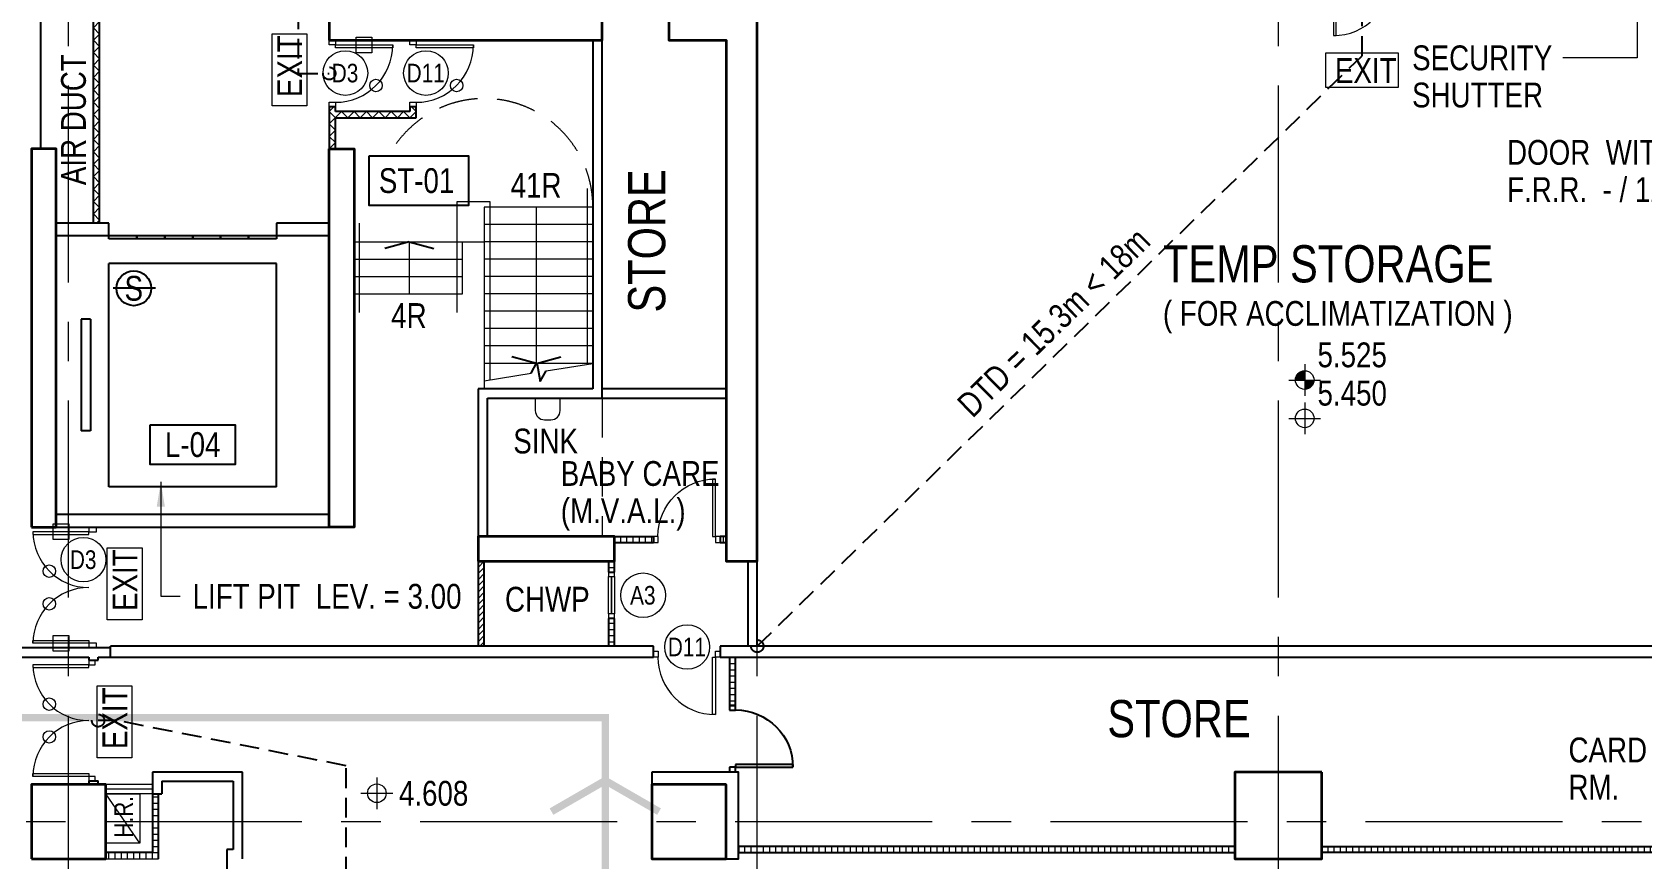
# Model space of a CAD drawing. Header units: millimetres. Extents: x 833576263 to 1668046980, y 817519639 to 1636103653.
# Drawn here: x 834024303 to 834050248, y 818079327 to 818092657 of the extents above; entities that cross this region are included whole.
import ezdxf
from ezdxf.enums import TextEntityAlignment as Align

# ---------------------------------------------------------------- set-up
doc = ezdxf.new("R2010")
doc.units = ezdxf.units.MM
doc.header["$LTSCALE"] = 100
doc.header["$MEASUREMENT"] = 0
for name, pattern in [('R_P_Grid$0$CENTER', [50.8, 31.75, -6.35, 6.35, -6.35]), ('R_P_LG$0$HIDDEN', [9.525, 6.35, -3.175]), ('R_P_LG$0$HIDDEN2', [4.7625, 3.175, -1.5875])]:
    doc.linetypes.add(name, pattern=pattern)
for name, color, linetype, lineweight in [('R_P_Grid$0$RDA0251', 1, 'R_P_Grid$0$CENTER', 18), ('R_P_LG$0$RDA0321', 7, 'Continuous', 18), ('R_P_LG$0$RDA0322', 1, 'Continuous', 18), ('R_P_LG$0$RDA04011', 4, 'Continuous', 25), ('R_P_LG$0$RDA04031', 3, 'Continuous', 25), ('R_P_LG$0$RDA0501', 4, 'Continuous', 25), ('R_P_LG$0$RDA0502', 4, 'Continuous', 25), ('R_P_LG$0$RDA0506', 7, 'Continuous', 18), ('R_P_LG$0$RDA0621', 7, 'Continuous', 13), ('R_P_LG$0$RDA0624', 7, 'Continuous', 13), ('R_P_LG$0$RDA2202', 3, 'Continuous', 25), ('R_P_LG$0$RDA2203', 11, 'Continuous', 25), ('R_P_LG$0$RDA2302', 7, 'R_P_LG$0$HIDDEN', 18), ('R_P_LG$0$RDA2401', 1, 'Continuous', 18), ('R_P_LG$0$RDA2804S', 2, 'Continuous', 35), ('R_P_LG$0$RDA3151', 1, 'Continuous', 18), ('R_P_LG$0$RDA4401', 1, 'Continuous', 18), ('R_P_LG$0$RDA5802', 1, 'Continuous', 18), ('R_P_LG$0$RDA6601', 4, 'Continuous', 25), ('R_P_LG$0$RDA7101', 1, 'Continuous', 18), ('R_P_LG$0$RDA7401', 4, 'Continuous', 18), ('R_P_LG$0$X1$0$5-DOOR', 1, 'Continuous', 25)]:
    doc.layers.add(name, color=color, linetype=linetype, lineweight=lineweight)
for name, color, linetype in [('R_P_LG$0$D-MOE', 6, 'R_P_LG$0$HIDDEN2'), ('R_P_LG$0$RDA0625', 7, 'R_P_LG$0$HIDDEN'), ('R_P_LG$0$T-NOTB', 4, 'Continuous'), ('X-REF', 7, 'Continuous')]:
    doc.layers.add(name, color=color, linetype=linetype)
doc.layers.add('R_P_LG$0$D-MOE-REF', color=7, linetype='R_P_LG$0$HIDDEN2', true_color=0x9f7fff, plot=False)
doc.styles.add('R_P_LG$0$Arial', font='arial.ttf', dxfattribs={"width": 0.8})
doc.styles.add('R_P_LG$0$Arial_3', font='arial.ttf', dxfattribs={"width": 0.8, "height": 800})
doc.styles.add('R_P_LG$0$romans', font='arial.ttf', dxfattribs={"width": 0.8})
doc.dimstyles.new('R_P_LG$0$M_200LA', dxfattribs={"dimscale": 200, "dimtxt": 2.5, "dimasz": 2, "dimexe": 0.8, "dimexo": 0, "dimgap": 0.75, "dimtad": 1, "dimdec": 0, "dimrnd": 1, "dimzin": 12, "dimdsep": 46, "dimtxsty": 'R_P_LG$0$romans', "dimcen": 2, "dimdle": 1, "dimclrd": 7, "dimclre": 7, "dimclrt": 4, "dimaunit": 1, "dimadec": 3, "dimazin": 0, "dimtfac": 1, "dimtdec": 0, "dimtix": 1, "dimtmove": 2, "dimatfit": 3, "dimfxl": 1, "dimtolj": 1, "dimlwd": 18, "dimlwe": 18, "dimarcsym": 0})

# ---------------------------------------------------------------- blocks, each defined once
blk = doc.blocks.new('R_P_Grid')
at = {"layer": 'R_P_Grid$0$RDA0251'}
for p, q in [((834024890, 818027660), (834024890, 818124763.4)), ((834035990, 818027660), (834035990, 818124763.4)), ((834044390, 818027660), (834044390, 818124763.4)), ((833964515, 818079926.7), (834072885.2, 818079926.7))]:
    blk.add_line(p, q, dxfattribs=at)
blk = doc.blocks.new('R_P_LG$0$P46A_Escape-Single-Door - 925 x 2500mm-4350488-LG_F _5_000 Mpd_')
at = {"layer": 'R_P_LG$0$RDA3151'}
for p, q in [((-537, 44), (-462, 44)), ((-537, -56), (-537, 44)), ((-462, 44), (-462, -56)), ((462, 44), (537, 44)), ((462, -56), (462, 44)), ((537, 44), (537, -56)), ((-462, -56), (-537, -56)), ((418, -56), (462, -56)), ((418, -981), (418, -56)), ((537, -56), (462, -56)), ((462, -56), (462, -981)), ((462, -981), (418, -981))]:
    blk.add_line(p, q, dxfattribs=at)
blk.add_arc((462, -56), 925, 180, 270, dxfattribs=at)
blk = doc.blocks.new('R_P_LG$0$P46A_Door-Passage-Single-Flush - 925 x 2100mm-5924850-LG_F _5_000 Mpd_')
at = {"layer": 'R_P_LG$0$RDA3151'}
for p, q in [((-537, 19), (-462, 19)), ((-537, -81), (-537, 19)), ((-462, 19), (-462, -81)), ((462, 19), (537, 19)), ((462, -81), (462, 19)), ((537, 19), (537, -81)), ((-462, -81), (-537, -81)), ((418, -81), (462, -81)), ((418, -1006), (418, -81)), ((537, -81), (462, -81)), ((462, -81), (462, -1006)), ((462, -1006), (418, -1006))]:
    blk.add_line(p, q, dxfattribs=at)
blk.add_arc((462, -81), 925, 180, 270, dxfattribs=at)
blk = doc.blocks.new('R_P_LG$0$P46A_Escape-Double-Door - _900 _ 900_ x 2500mm-4385260-LG_F _5_000 Mpd_')
at = {"layer": 'R_P_LG$0$RDA3151'}
for p, q in [((-900, 56), (-900, 956)), ((-900, 956), (-855, 956)), ((-855, 956), (-855, 56)), ((900, 956), (855, 956)), ((855, 956), (855, 56)), ((900, 56), (900, 956)), ((-900, 56), (-975, 56)), ((-975, 56), (-975, -44)), ((-900, -44), (-900, 56)), ((-855, 56), (-900, 56)), ((855, 56), (900, 56)), ((900, 56), (900, -44)), ((975, 56), (900, 56)), ((975, -44), (975, 56)), ((-975, -44), (-900, -44)), ((900, -44), (975, -44))]:
    blk.add_line(p, q, dxfattribs=at)
for centre, start, end in [((-900, 56), 0, 90), ((900, 56), 90, 180)]:
    blk.add_arc(centre, 900, start, end, dxfattribs=at)
blk = doc.blocks.new('R_P_LG$0$P46A_Symb_EXIT')
at = {"layer": 'R_P_LG$0$RDA7101'}
for p, q in [((-2.61, -0.99), (-2.61, 1.81)), ((-2.61, 1.81), (3.2, 1.81)), ((3.2, 1.81), (3.2, -0.99)), ((3.2, -0.99), (-2.61, -0.99))]:
    blk.add_line(p, q, dxfattribs=at)
at = {"layer": 'R_P_LG$0$RDA7101', "insert": (-1.89, 1.39), "char_height": 2, "width": 6.157, "attachment_point": 1, "style": 'R_P_LG$0$Arial_3'}
blk.add_mtext('EXIT', dxfattribs=at)
blk = doc.blocks.new('R_P_LG$0$LMark-SFL-1')
for p, q in [((-1.28, 0), (1.28, 0)), ((0, 1.28), (0, -1.28))]:
    blk.add_line(p, q)
blk.add_circle((0, 0), 0.75)
at = {"color": 7, "style": 'R_P_LG$0$romans', "width": 0.8}
blk.add_attdef('SFL', (1.03, 1.03), '', height=2, dxfattribs=at)
blk = doc.blocks.new('R_P_LG$0$LMark-FFL-1')
h = blk.add_hatch(color=256)
h.paths.add_polyline_path([(0, 0.75, 0.414214), (-0.75, 0), (0, 0)])
h.paths.add_polyline_path([(0.75, 0), (0, 0), (0, -0.75, 0.414214)])
for p, q in [((-1.28, 0), (1.28, 0)), ((0, 1.28), (0, -1.28))]:
    blk.add_line(p, q)
blk.add_circle((0, 0), 0.75)
at = {"color": 7, "style": 'R_P_LG$0$romans', "width": 0.8}
blk.add_attdef('FFL', (1.03, 1.03), '', height=2, dxfattribs=at)
blk = doc.blocks.new('R_P_LG$0$AP_600')
at = {"layer": 'R_P_LG$0$RDA3151'}
for points in [[(0, 0), (75, 0), (75, 100), (0, 100)], [(75, 50), (75, 100), (675, 100), (675, 50)], [(75, 0), (75, 50), (675, 50), (675, 0)], [(675, 0), (750, 0), (750, 100), (675, 100)]]:
    blk.add_lwpolyline(points, close=True, dxfattribs=at)
blk = doc.blocks.new('R_P_LG$0$Door - 925')
at = {"layer": 'R_P_LG$0$RDA3151'}
for p, q in [((-537, 84), (-462, 84)), ((-537, -16), (-537, 84)), ((-462, 84), (-462, -16)), ((462, 84), (537, 84)), ((462, -16), (462, 84)), ((537, 84), (537, -16)), ((-462, -16), (-537, -16)), ((418, -16), (462, -16)), ((418, -941), (418, -16)), ((537, -16), (462, -16)), ((462, -16), (462, -941)), ((462, -941), (418, -941))]:
    blk.add_line(p, q, dxfattribs=at)
blk.add_arc((462, -16), 925, 180, 270, dxfattribs=at)
blk = doc.blocks.new('R_P_LG$0$P46A_Door-Passage-Single-Flush - 925 x 2500mm-4332804-LG_F _5_000 Mpd_')
at = {"layer": 'R_P_LG$0$RDA3151'}
for p, q in [((462, 981), (418, 981)), ((418, 981), (418, 56)), ((462, 56), (462, 981)), ((-462, 56), (-537, 56)), ((-537, 56), (-537, -44)), ((-462, -44), (-462, 56)), ((418, 56), (462, 56)), ((462, 56), (462, -44)), ((537, 56), (462, 56)), ((537, -44), (537, 56)), ((-537, -44), (-462, -44)), ((462, -44), (537, -44))]:
    blk.add_line(p, q, dxfattribs=at)
blk.add_arc((462, 56), 925, 90, 180, dxfattribs=at)
blk = doc.blocks.new('R_P_LG$0$P46A_Escape-Double-Door - _900 _ 900_ x 2100mm-4289491-LG_F _5_000 Mpd_')
at = {"layer": 'R_P_LG$0$RDA3151'}
for p, q in [((-900, 56), (-900, 956)), ((-900, 956), (-855, 956)), ((-855, 956), (-855, 56)), ((900, 956), (855, 956)), ((855, 956), (855, 56)), ((900, 56), (900, 956)), ((-900, 56), (-975, 56)), ((-975, 56), (-975, -69)), ((-900, -69), (-900, 56)), ((-855, 56), (-900, 56)), ((855, 56), (900, 56)), ((900, 56), (900, -69)), ((975, 56), (900, 56)), ((975, -69), (975, 56)), ((-975, -69), (-900, -69)), ((900, -69), (975, -69))]:
    blk.add_line(p, q, dxfattribs=at)
for centre, start, end in [((-900, 56), 0, 90), ((900, 56), 90, 180)]:
    blk.add_arc(centre, 900, start, end, dxfattribs=at)
blk = doc.blocks.new('R_P_LG$0$X1$0$P46A_Door-Passage-Single-Flush - FOH_925 x 2450mm-11147504-J2 LL00-04 THEATER FOYER')
at = {"layer": 'R_P_LG$0$X1$0$5-DOOR'}
for p, q in [((-537, 19), (-462, 19)), ((-537, -81), (-537, 19)), ((-462, 19), (-462, -81)), ((462, 19), (537, 19)), ((462, -81), (462, 19)), ((537, 19), (537, -81)), ((-462, -81), (-537, -81)), ((418, -81), (462, -81)), ((418, -1006), (418, -81)), ((537, -81), (462, -81)), ((462, -81), (462, -1006)), ((462, -1006), (418, -1006))]:
    blk.add_line(p, q, dxfattribs=at)
blk.add_arc((462, -81), 925, 180, 270, dxfattribs=at)
blk = doc.blocks.new('R_P_LG')
at = {"layer": 'R_P_LG$0$RDA0621'}
h = blk.add_hatch(dxfattribs=at)
h.set_pattern_fill('_USER', color=256, scale=141.4, angle=135, double=1, pattern_type=0)
h.set_pattern_definition([(135, (834025390, 818092826.7), (-99.985, -99.985), []), (225, (834025390, 818092826.7), (99.985, -99.985), [])])
h.paths.add_polyline_path([(834025289.9698, 818092826.7), (834025289.9698, 818089576.7), (834025389.9698, 818089576.7), (834025389.9698, 818092826.7)])
h = blk.add_hatch(dxfattribs=at)
h.set_pattern_fill('_USER', color=256, scale=141.4, angle=45, double=1, pattern_type=0)
h.set_pattern_definition([(45, (834029190, 818091276.7), (-99.985, 99.985), []), (135, (834029190, 818091276.7), (-99.985, -99.985), [])])
h.paths.add_polyline_path([(834030490, 818091451.7), (834030390, 818091451.7), (834030390, 818091376.7), (834029190, 818091376.7), (834029190, 818091451.7), (834029090, 818091451.7), (834029090, 818090776.7), (834029190, 818090776.7), (834029190, 818091276.7), (834030490, 818091276.7)])
h = blk.add_hatch(dxfattribs=at)
h.set_pattern_fill('_USER', color=256, scale=100, double=1, pattern_type=0)
h.set_pattern_definition([(0, (834033690, 818084526.7), (0, 100), []), (90, (834033690, 818084526.7), (-100, 6e-15), [])])
h.paths.add_polyline_path([(834034315, 818084526.7), (834033690, 818084526.7), (834033690, 818084426.7), (834034315, 818084426.7)])
h = blk.add_hatch(dxfattribs=at)
h.set_pattern_fill('_USER', color=256, scale=70.7, angle=45, pattern_type=0)
h.set_pattern_definition([(45, (834031490, 818084126.7), (-49.9924, 49.9924), [])])
h.paths.add_polyline_path([(834031590, 818084126.7), (834031490, 818084126.7), (834031490, 818082756.7), (834031590, 818082756.7)])
h = blk.add_hatch(dxfattribs=at)
h.set_pattern_fill('_USER', color=256, scale=100, double=1, pattern_type=0)
h.set_pattern_definition([(0, (834033690, 818084126.7), (0, 100), []), (90, (834033690, 818084126.7), (-100, 6e-15), [])])
h.paths.add_polyline_path([(834033690, 818084126.7), (834033590, 818084126.7), (834033590, 818083951.7), (834033690, 818083951.7)])
h = blk.add_hatch(dxfattribs=at)
h.set_pattern_fill('_USER', color=256, scale=100, double=1, pattern_type=0)
h.set_pattern_definition([(0, (834033690, 818082726.7), (0, 100), []), (90, (834033690, 818082726.7), (-100, 6e-15), [])])
h.paths.add_polyline_path([(834033690, 818083201.7), (834033590, 818083201.7), (834033590, 818082756.7), (834033690, 818082756.7)])
h = blk.add_hatch(dxfattribs=at)
h.set_pattern_fill('_USER', color=256, scale=100, double=1, pattern_type=0)
h.set_pattern_definition([(0, (834035540, 818082576.7), (0, 100), []), (90, (834035540, 818082576.7), (-100, 6e-15), [])])
h.paths.add_polyline_path([(834035539.9624, 818081801.7), (834035639.9624, 818081801.7), (834035639.9624, 818082576.7), (834035539.9624, 818082576.7)])
h = blk.add_hatch(dxfattribs=at)
h.set_pattern_fill('_USER', color=256, scale=100, double=1, pattern_type=0)
h.set_pattern_definition([(0, (834026240, 818079426.7), (0, 100), []), (90, (834026240, 818079426.7), (-100, 6e-15), [])])
h.paths.add_polyline_path([(834026340, 818080376.7), (834026240, 818080376.7), (834026240, 818079426.7), (834025490, 818079426.7), (834025490, 818079326.7), (834026340, 818079326.7)])
h = blk.add_hatch(dxfattribs=at)
h.set_pattern_fill('_USER', color=256, scale=100, double=1, pattern_type=0)
h.set_pattern_definition([(0, (834043690, 818079526.7), (0, 100), []), (90, (834043690, 818079526.7), (-100, 6e-15), [])])
h.paths.add_polyline_path([(834035690, 818079526.7), (834035690, 818079426.7), (834043690, 818079426.7), (834043690, 818079526.7)])
h = blk.add_hatch(dxfattribs=at)
h.set_pattern_fill('_USER', color=256, scale=100, double=1, pattern_type=0)
h.set_pattern_definition([(0, (834045090, 818079426.7), (0, 100), []), (90, (834045090, 818079426.7), (-100, 6e-15), [])])
h.paths.add_polyline_path([(834045090, 818079526.7), (834045090, 818079426.7), (834053340, 818079426.7), (834053340, 818079526.7)])
at = {"layer": 'R_P_LG$0$RDA0624', "lineweight": 18}
h = blk.add_hatch(dxfattribs=at)
h.set_pattern_fill('DOTS', color=4, scale=90, angle=45, style=0)
h.set_pattern_definition([(45, (0, 0), (-50.513940681, 151.541822043), [0, -142.875])])
edge = h.paths.add_edge_path()
edge.add_arc((834065390, 818020126.7), 13000, 75, 90)
edge.add_line((834065390, 818033126.7), (833989233.5977, 818033126.7))
edge.add_arc((833989233.5977, 818040126.7), 7000, 227.47847394, 269.99999999, ccw=False)
edge.add_line((833984502.5276, 818034967.5358), (833978583.9299, 818040395.0234))
edge.add_arc((833983315, 818045554.1877), 7000, 180, 227.47847394, ccw=False)
edge.add_line((833976315, 818045554.1877), (833976315, 818098726.7))
edge.add_arc((833983314.9761, 818098726.7099), 6999.9761, 115.841715, 180.00008101, ccw=False)
edge.add_line((833980263.7812, 818105026.7), (834002230.1033, 818105026.7))
edge.add_line((834002230.1033, 818105026.7), (834002230.4132, 818116699.7))
edge.add_line((834002230.4132, 818116699.7), (833958315, 818116699.7))
edge.add_line((833958315, 818116699.7), (833958315, 818110699.7))
edge.add_line((833958315, 818110699.7), (833963315, 818110699.7))
edge.add_arc((833963315, 818103699.7), 7000, 0, 90, ccw=False)
edge.add_line((833970315, 818103699.7), (833970315, 818045554.1877))
edge.add_arc((833983315, 818045554.1877), 13000, 180, 227.47847393)
edge.add_line((833974528.727, 818035972.8826), (833980447.3247, 818030545.395))
edge.add_arc((833989233.5977, 818040126.7), 13000, 227.47847393, 270)
edge.add_line((833989233.5977, 818027126.7), (834065245.1822, 818027126.7))
edge.add_arc((834065245.1822, 818019026.7), 8100, 75, 90, ccw=False)
edge.add_line((834067341.6165, 818026850.6992), (834090782.7579, 818020569.6643))
edge.add_arc((834094147.4055, 818033126.7), 13000, 255, 270)
edge.add_line((834094147.4055, 818020126.7), (834118759.2741, 818020126.7))
edge.add_arc((834118759.2741, 818033126.7), 13000, 270, 282.26165437)
edge.add_line((834121520.1679, 818020423.257), (834124956.9903, 818021170.1963))
edge.add_arc((834126677.2395, 818013254.9741), 8100, 20.44433993, 102.26165437, ccw=False)
edge.add_arc((834190761.1764, 818035930.696), 59878.7776, 183.670517332, 199.356395537, ccw=False)
edge.add_line((834131005.2286, 818032097.3284), (834127870.7181, 818029996.4247))
edge.add_line((834127870.7181, 818029996.4247), (834126362.9837, 818029715.8154))
edge.add_arc((834117071.8823, 818047426.7), 20000, 270, 297.68143099, ccw=False)
edge.add_line((834117071.8823, 818027426.7), (834089164.0869, 818027426.7))
edge.add_arc((834089164.0869, 818033426.7), 6000, 255.00000001, 270, ccw=False)
edge.add_line((834087611.1726, 818027631.1451), (834068754.6476, 818032683.7357))
at = {"layer": 'R_P_LG$0$D-MOE'}
for points in [[(834027714.5584, 818114421.7), (834031577.5, 818098826.7), (834031577.5, 818097301.7), (834028590, 818093976.7), (834028590, 818091991.7), (834029090, 818091991.7)], [(834035990, 818082756.7), (834045737.5, 818092276.7), (834045737.5, 818093976.7), (834028590, 818093976.7), (834028590, 818091991.7), (834029090, 818091991.7)]]:
    blk.add_lwpolyline(points, dxfattribs=at)
for centre in [(834029090, 818091991.7), (834035990, 818082756.7)]:
    blk.add_circle(centre, 100, dxfattribs=at)
at = {"layer": 'R_P_LG$0$D-MOE-REF'}
blk.add_lwpolyline([(834003323.1413, 818075006.8272), (834025840, 818075006.8272), (834029365.4264, 818076658.4019), (834029365.4264, 818080826.7), (834025665, 818081556.7), (834025365, 818081556.7)], dxfattribs=at)
blk.add_circle((834025365, 818081556.7), 100, dxfattribs=at)
at = {"layer": 'R_P_LG$0$RDA0501'}
blk.add_lwpolyline([(834026204.2857, 818086326.7), (834027575.7143, 818086326.7), (834027575.7143, 818085686.7154), (834026204.2857, 818085686.7154)], close=True, dxfattribs=at)
blk.add_circle((834025940, 818088526.7), 280, dxfattribs=at)
at = {"layer": 'R_P_LG$0$RDA0502'}
blk.add_lwpolyline([(834029733.3132, 818090661.8294), (834031333.3132, 818090661.8294), (834031333.3132, 818089861.8294), (834029733.3132, 818089861.8294)], close=True, dxfattribs=at)
at = {"layer": 'R_P_LG$0$RDA0506'}
for centre in [(834029350.0178, 818091997.7331), (834030650.0178, 818091997.7331), (834025129.048, 818084150.9252), (834034150, 818083576.7), (834034860.5633, 818082742.5174)]:
    blk.add_circle(centre, 360, dxfattribs=at)
at = {"layer": 'R_P_LG$0$RDA0621'}
blk.add_line((834035440, 818084526.7), (834035440, 818084426.7), dxfattribs=at)
at = {"layer": 'R_P_LG$0$RDA0625', "const_width": 120}
for points in [[(834028040, 818053410.8845), (834030065, 818053410.8845), (834030065, 818056476.7), (834033540, 818056476.7), (834033540, 818081601.7), (834010877, 818081601.7), (834010877, 818082526.7)], [(834032673.3333, 818080088.1684), (834033540, 818080588.5387), (834034406.6667, 818080088.1684)]]:
    blk.add_lwpolyline(points, dxfattribs=at)
at = {"layer": 'R_P_LG$0$RDA2202'}
for p, q in [((834024440, 818090776.7), (834024440, 818092926.7)), ((834033340, 818092526.7), (834033340, 818086906.7)), ((834033490, 818086756.7), (834033490, 818092526.7)), ((834025540, 818089576.7), (834024690, 818089576.7)), ((834025540, 818089376.7), (834025540, 818089576.7)), ((834029090, 818089576.7), (834028240, 818089576.7)), ((834028240, 818089576.7), (834028240, 818089376.7)), ((834024690, 818089376.7), (834025540, 818089376.7)), ((834028240, 818089376.7), (834029090, 818089376.7)), ((834031490, 818086906.7), (834031490, 818084526.7)), ((834033340, 818086906.7), (834031490, 818086906.7)), ((834031640, 818084526.7), (834031640, 818086756.7)), ((834031640, 818086756.7), (834035490, 818086756.7)), ((834035490, 818086906.7), (834033490, 818086906.7)), ((834029090, 818084876.7), (834024690, 818084876.7)), ((834024690, 818084676.7), (834029090, 818084676.7)), ((834035840, 818084126.7), (834035840, 818082756.7)), ((834035990, 818082756.7), (834035990, 818084126.7)), ((834025565, 818082726.7), (834022990, 818082726.7)), ((834022990, 818082576.7), (834025215, 818082576.7)), ((834025215, 818082576.7), (834025215, 818082531.7)), ((834025365, 818082576.7), (834034315, 818082576.7)), ((834025365, 818082531.7), (834025365, 818082576.7)), ((834025565, 818082576.7), (834025565, 818082756.7)), ((834034315, 818082756.7), (834025565, 818082756.7)), ((834034315, 818082576.7), (834034315, 818082756.7)), ((834054590, 818082756.7), (834035390, 818082756.7)), ((834035390, 818082756.7), (834035390, 818082576.7)), ((834035390, 818082576.7), (834054590, 818082576.7)), ((834025215, 818082531.7), (834025365, 818082531.7)), ((834026240, 818080726.6997), (834026240, 818080376.7)), ((834027690.4264, 818080726.6997), (834026240, 818080726.6997)), ((834027690.4264, 818079326.6997), (834027690.4264, 818080726.6997)), ((834025215, 818080581.7), (834025215, 818080526.7)), ((834025215, 818080581.7), (834025365, 818080581.7)), ((834025365, 818080526.7), (834025365, 818080581.7)), ((834026390, 818080576.6997), (834027540.4264, 818080576.6997)), ((834026390, 818080576.6997), (834026390, 818080376.7)), ((834027540.4264, 818080576.6997), (834027540.4264, 818079476.6997)), ((834026240, 818080376.7), (834026390, 818080376.7)), ((834027440.4264, 818079476.6997), (834027440.4264, 818076626.7)), ((834027540.4264, 818079476.6997), (834027440.4264, 818079476.6997))]:
    blk.add_line(p, q, dxfattribs=at)
blk.add_lwpolyline([(834034290, 818080726.7), (834034290, 818080526.7), (834035490, 818080526.7), (834035490, 818079326.7), (834035690, 818079326.7), (834035690, 818080726.7)], close=True, dxfattribs=at)
at = {"layer": 'R_P_LG$0$RDA2203'}
for p, q in [((834025290, 818089576.7), (834025290, 818092826.7)), ((834025390, 818089576.7), (834025390, 818092826.7)), ((834029190, 818091451.7), (834029090, 818091451.7)), ((834029090, 818091451.7), (834029090, 818090776.7)), ((834029190, 818091376.7), (834029190, 818091451.7)), ((834030390, 818091376.7), (834029190, 818091376.7)), ((834030490, 818091451.7), (834030390, 818091451.7)), ((834030390, 818091451.7), (834030390, 818091376.7)), ((834030490, 818091276.7), (834030490, 818091451.7)), ((834029190, 818090776.7), (834029190, 818091276.7)), ((834029190, 818091276.7), (834030490, 818091276.7)), ((834033690, 818084526.7), (834034315, 818084526.7)), ((834033690, 818084426.7), (834034315, 818084426.7)), ((834034315, 818084526.7), (834034315, 818084426.7)), ((834035490, 818084526.7), (834035390, 818084526.7)), ((834035390, 818084526.7), (834035390, 818084426.7)), ((834035390, 818084426.7), (834035490, 818084426.7)), ((834031490, 818084126.7), (834031490, 818082756.7)), ((834031590, 818082756.7), (834031590, 818084126.7)), ((834033590, 818084126.7), (834033590, 818083951.7)), ((834033690, 818083951.7), (834033690, 818084126.7)), ((834033590, 818083951.7), (834033690, 818083951.7)), ((834033690, 818083201.7), (834033590, 818083201.7)), ((834033590, 818083201.7), (834033590, 818082756.7)), ((834033690, 818082756.7), (834033690, 818083201.7)), ((834035540, 818082576.7), (834035540, 818081801.7)), ((834035640, 818081801.7), (834035640, 818082576.7)), ((834035540, 818081801.7), (834035640, 818081801.7)), ((834026240, 818080376.7), (834026240, 818079426.7)), ((834026340, 818079326.7), (834026340, 818080376.7)), ((834026240, 818079426.7), (834025490, 818079426.7))]:
    blk.add_line(p, q, dxfattribs=at)
for points in [[(834043690, 818079426.7), (834043690, 818079526.7), (834035690, 818079526.7), (834035690, 818079426.7)], [(834053340, 818079526.7), (834053340, 818079426.7), (834045090, 818079426.7), (834045090, 818079526.7)]]:
    blk.add_lwpolyline(points, close=True, dxfattribs=at)
at = {"layer": 'R_P_LG$0$RDA2302'}
blk.add_line((834033490, 818086756.7), (834033490, 818084526.7), dxfattribs=at)
at = {"layer": 'R_P_LG$0$RDA2401'}
for p, q in [((834033250, 818090136.7), (834033250, 818087302.3)), ((834031150, 818088136.7), (834031150, 818089926.7)), ((834031150, 818089926.7), (834031680, 818089926.7)), ((834033340, 818089836.7), (834031590, 818089836.7)), ((834031590, 818089836.7), (834031590, 818086906.7)), ((834031680, 818089926.7), (834031680, 818087051.1)), ((834032430, 818087316.7), (834032430, 818089836.7)), ((834029580, 818088136.7), (834029580, 818089576.7)), ((834033340, 818089556.7), (834031590, 818089556.7)), ((834029490, 818089276.7), (834031590, 818089276.7)), ((834030380, 818089276.7), (834030380, 818088436.7)), ((834031240, 818088436.7), (834031240, 818089276.7)), ((834033340, 818089276.7), (834031590, 818089276.7)), ((834029490, 818088996.7), (834031240, 818088996.7)), ((834033340, 818088996.7), (834031590, 818088996.7)), ((834029490, 818088716.7), (834031240, 818088716.7)), ((834033340, 818088716.7), (834031590, 818088716.7)), ((834029490, 818088436.7), (834031240, 818088436.7)), ((834033340, 818088436.7), (834031590, 818088436.7)), ((834033340, 818088156.7), (834031590, 818088156.7)), ((834033340, 818087876.7), (834031590, 818087876.7)), ((834033340, 818087596.7), (834031590, 818087596.7)), ((834033340, 818087316.7), (834031590, 818087316.7)), ((834032586.8972, 818087196.2035), (834033340, 818087316.7)), ((834031590, 818087036.7), (834032343.1028, 818087157.1964))]:
    blk.add_line(p, q, dxfattribs=at)
at = {"layer": 'R_P_LG$0$RDA2401', "color": 3, "lineweight": 25}
for p, q in [((834030380, 818089276.7), (834029983.9704, 818089170.5842)), ((834030380, 818089276.7), (834030776.0296, 818089170.5842)), ((834032430, 818087316.7), (834032033.9704, 818087422.8158)), ((834032343.1028, 818087157.1964), (834032437.8675, 818087330.5762)), ((834032430, 818087316.7), (834032826.0296, 818087422.8158)), ((834032437.8675, 818087330.5762), (834032492.1325, 818087022.8238)), ((834032492.1325, 818087022.8238), (834032586.8972, 818087196.2035))]:
    blk.add_line(p, q, dxfattribs=at)
at = {"layer": 'R_P_LG$0$RDA2401', "linetype": 'R_P_LG$0$HIDDEN'}
blk.add_arc((834031590, 818089836.7), 1750, 0, 144.22589688, dxfattribs=at)
at = {"layer": 'R_P_LG$0$RDA2804S'}
for points in [[(834029090, 818092526.7), (834033490, 818092526.7), (834033490, 818092926.7), (834029090, 818092926.7)], [(834034565, 818092926.7), (834034565, 818092526.7), (834035490, 818092526.7), (834035490, 818084126.7), (834035990, 818084126.7), (834035990, 818092926.7)], [(834024290, 818084676.7), (834024690, 818084676.7), (834024690, 818090776.7), (834024290, 818090776.7)], [(834029090, 818090776.7), (834029490, 818090776.7), (834029490, 818084676.7), (834029090, 818084676.7)], [(834031490, 818084126.7), (834033690, 818084126.7), (834033690, 818084526.7), (834031490, 818084526.7)], [(834045090, 818080726.7), (834043690, 818080726.7), (834043690, 818079326.7), (834045090, 818079326.7)], [(834024290, 818079326.7), (834025490, 818079326.7), (834025490, 818080526.7), (834024290, 818080526.7)], [(834035490, 818080526.7), (834034290, 818080526.7), (834034290, 818079326.7), (834035490, 818079326.7)]]:
    blk.add_lwpolyline(points, close=True, dxfattribs=at)
at = {"layer": 'R_P_LG$0$RDA3151'}
for p, q in [((834026240, 818080526.7), (834025490, 818080526.7)), ((834026240, 818080451.7), (834025490, 818080451.7)), ((834026240, 818080376.7), (834025490, 818080376.7))]:
    blk.add_line(p, q, dxfattribs=at)
for points in [[(834029526.0294, 818092325.2294), (834029526.0294, 818092578.1706), (834029778.9706, 818092578.1706), (834029778.9706, 818092325.2294)], [(834024638.5294, 818084475.2294), (834024638.5294, 818084728.1706), (834024891.4706, 818084728.1706), (834024891.4706, 818084475.2294)], [(834024638.5294, 818082675.2294), (834024638.5294, 818082928.1706), (834024891.4706, 818082928.1706), (834024891.4706, 818082675.2294)]]:
    blk.add_lwpolyline(points, close=True, dxfattribs=at)
for centre in [(834029844.0738, 818091797.6262), (834031144.0738, 818091797.6262), (834024578.6039, 818083965.3039), (834024578.6039, 818083438.0961), (834024578.6039, 818081820.3039), (834024578.6039, 818081293.0961)]:
    blk.add_circle(centre, 100, dxfattribs=at)
at = {"layer": 'R_P_LG$0$RDA5802'}
blk.add_line((834026040, 818079576.7), (834025490, 818080376.7), dxfattribs=at)
blk.add_lwpolyline([(834025490, 818079576.7), (834025490, 818080376.7), (834026040, 818080376.7), (834026040, 818079576.7)], close=True, dxfattribs=at)
at = {"layer": 'R_P_LG$0$RDA6601'}
for p, q in [((834025540, 818089376.7), (834025990, 818089376.7)), ((834025540, 818089326.7), (834025540, 818089376.7)), ((834025990, 818089326.7), (834025540, 818089326.7)), ((834025990, 818089376.7), (834026440, 818089376.7)), ((834025990, 818089326.7), (834025990, 818089376.7)), ((834025990, 818089376.7), (834025990, 818089326.7)), ((834026440, 818089326.7), (834025990, 818089326.7)), ((834026440, 818089376.7), (834026890, 818089376.7)), ((834026440, 818089326.7), (834026440, 818089376.7)), ((834026440, 818089376.7), (834026440, 818089326.7)), ((834026890, 818089326.7), (834026440, 818089326.7)), ((834026890, 818089376.7), (834026890, 818089326.7)), ((834026890, 818089376.7), (834027340, 818089376.7)), ((834026890, 818089326.7), (834026890, 818089376.7)), ((834027340, 818089326.7), (834026890, 818089326.7)), ((834027340, 818089376.7), (834027340, 818089326.7)), ((834027340, 818089376.7), (834027790, 818089376.7)), ((834027340, 818089326.7), (834027340, 818089376.7)), ((834027790, 818089326.7), (834027340, 818089326.7)), ((834027790, 818089376.7), (834027790, 818089326.7)), ((834027790, 818089376.7), (834028240, 818089376.7)), ((834027790, 818089326.7), (834027790, 818089376.7)), ((834028240, 818089326.7), (834027790, 818089326.7)), ((834028240, 818089376.7), (834028240, 818089326.7)), ((834025540, 818085326.7), (834025540, 818088926.7)), ((834028240, 818088926.7), (834025540, 818088926.7)), ((834028240, 818085326.7), (834028240, 818088926.7)), ((834025090, 818088026.7), (834025090, 818086226.7)), ((834025240, 818088026.7), (834025090, 818088026.7)), ((834025240, 818088026.7), (834025240, 818086226.7)), ((834025240, 818086226.7), (834025090, 818086226.7)), ((834028240, 818085326.7), (834025540, 818085326.7))]:
    blk.add_line(p, q, dxfattribs=at)
at = {"layer": 'R_P_LG$0$RDA7401'}
blk.add_lwpolyline([(834032411.8176, 818086756.7), (834032411.8176, 818086556.7, 0.4142135625), (834032561.8176, 818086406.7), (834032661.8176, 818086406.7, 0.4142135623), (834032811.8176, 818086556.7), (834032811.8176, 818086756.7)], format="xyb", close=True, dxfattribs=at)
at = {"layer": 'R_P_LG$0$T-NOTB', "color": 4}
blk.add_line((834026289.0086, 818088526.7), (834025606.0299, 818088526.7), dxfattribs=at)
at = {"layer": 'R_P_LG$0$RDA0321', "xscale": 200, "yscale": 200, "zscale": 200}
blk.add_blockref('R_P_LG$0$LMark-SFL-1', (834044814.3842, 818086429.3874), dxfattribs=at).add_auto_attribs({'SFL': '5.450'})
at = {"layer": 'R_P_LG$0$RDA0321'}
ref = blk.add_blockref('R_P_LG$0$LMark-SFL-1', (834029857.6105, 818080383.8413, 0), dxfattribs=dict(at, xscale=200, yscale=200, zscale=200))
ref.add_attrib('SFL', '4.608', dxfattribs={"layer": '0', "color": 7, "height": 400, "style": 'R_P_LG$0$romans', "width": 0.8}).set_placement((834030772.9557, 818080383.8413), align=Align.MIDDLE)
at = {"layer": 'R_P_LG$0$RDA0322', "xscale": 200, "yscale": 200, "zscale": 200}
blk.add_blockref('R_P_LG$0$LMark-FFL-1', (834044814.3842, 818087047.3874), dxfattribs=at).add_auto_attribs({'FFL': '5.525'})
at = {"layer": 'R_P_LG$0$RDA3151'}
for name, p, rotation in [('R_P_LG$0$P46A_Door-Passage-Single-Flush - 925 x 2500mm-4332804-LG_F _5_000 Mpd_', (834045737.5, 818093583.05), 180), ('R_P_LG$0$P46A_Escape-Single-Door - 925 x 2500mm-4350488-LG_F _5_000 Mpd_', (834029133.65, 818091989.2), 90), ('R_P_LG$0$P46A_Escape-Single-Door - 925 x 2500mm-4350488-LG_F _5_000 Mpd_', (834030433.65, 818091989.2), 90), ('R_P_LG$0$P46A_Escape-Double-Door - _900 _ 900_ x 2100mm-4289491-LG_F _5_000 Mpd_', (834025271.35, 818083701.7), 90), ('R_P_LG$0$AP_600', (834033590, 818083951.7), 270), ('R_P_LG$0$P46A_Escape-Double-Door - _900 _ 900_ x 2500mm-4385260-LG_F _5_000 Mpd_', (834025271.35, 818081556.7), 90)]:
    blk.add_blockref(name, p, dxfattribs=dict(at, rotation=rotation))
for name, p, xscale, rotation in [('R_P_LG$0$Door - 925', (834034852.5, 818084510.35), -1, 180), ('R_P_LG$0$X1$0$P46A_Door-Passage-Single-Flush - FOH_925 x 2450mm-11147504-J2 LL00-04 THEATER FOYER', (834035558.65, 818081264.2), -1.000000000000001, 90)]:
    blk.add_blockref(name, p, dxfattribs=dict(at, xscale=xscale, rotation=rotation))
blk.add_blockref('R_P_LG$0$P46A_Door-Passage-Single-Flush - 925 x 2100mm-5924850-LG_F _5_000 Mpd_', (834034852.5, 818082658.05), dxfattribs=at)
at = {"layer": 'R_P_LG$0$RDA7101', "xscale": 200.0000000000009, "yscale": 200.0000000000009, "zscale": 200.0000000000009, "rotation": 90}
for p in [(834028530, 818091989.2), (834025875, 818083701.7), (834025713, 818081475.0395)]:
    blk.add_blockref('R_P_LG$0$P46A_Symb_EXIT', p, dxfattribs=at)
at = {"layer": 'R_P_LG$0$RDA7101', "xscale": 200, "yscale": 200, "zscale": 200}
blk.add_blockref('R_P_LG$0$P46A_Symb_EXIT', (834045678.6913, 818091960.5009), dxfattribs=at)
at = {"layer": 'R_P_LG$0$D-MOE', "style": 'R_P_LG$0$romans', "width": 0.8}
blk.add_text('DTD = 15.3m < 18m', height=400, rotation=44.32351452, dxfattribs=at).set_placement((834040767.399, 818087977.9068), align=Align.MIDDLE)
at = {"layer": 'R_P_LG$0$RDA04011', "style": 'R_P_LG$0$Arial', "width": 0.8}
for s, p in [('SECURITY', (834046544.7291, 818092043.4477)), ('SHUTTER', (834046544.7291, 818091443.4477)), ('SINK', (834032057.1892, 818085863.4527)), ('LIFT PIT  LEV. = 3.00', (834026887.5299, 818083360.1711))]:
    blk.add_text(s, height=400, dxfattribs=at).set_placement(p)
at = {"layer": 'R_P_LG$0$RDA04011', "insert": (834048075.7977, 818090918.9205), "char_height": 400, "width": 3897.015305, "attachment_point": 1, "line_spacing_factor": 0.9, "style": 'R_P_LG$0$Arial'}
blk.add_mtext('DOOR  WITH  F.R.R.  - / 120 / 30', dxfattribs=at)
at = {"layer": 'R_P_LG$0$RDA04031', "color": 4, "style": 'R_P_LG$0$Arial', "width": 0.8}
blk.add_text('AIR DUCT', height=400, rotation=90, dxfattribs=at).set_placement((834025167.5721, 818090190.0683))
at = {"layer": 'R_P_LG$0$RDA04031', "style": 'R_P_LG$0$Arial', "width": 0.8}
blk.add_text('STORE', height=600, rotation=90, dxfattribs=at).set_placement((834034507.5636, 818088136.0492))
for s, p in [('TEMP STORAGE', (834042528.7726, 818088621.636)), ('STORE', (834041632.4489, 818081287.0704))]:
    blk.add_text(s, height=600, dxfattribs=at).set_placement(p)
at = {"layer": 'R_P_LG$0$RDA04031', "color": 4, "style": 'R_P_LG$0$Arial', "width": 0.8}
for s, p in [('( FOR ACCLIMATIZATION )', (834042528.7726, 818087921.636)), ('BABY CARE', (834032822.688, 818085340.6161)), ('CHWP', (834031923.4216, 818083312.7674))]:
    blk.add_text(s, height=400, dxfattribs=at).set_placement(p)
at = {"layer": 'R_P_LG$0$RDA04031', "color": 4, "lineweight": 25, "style": 'R_P_LG$0$Arial', "width": 0.8}
blk.add_text('(M.V.A.L.)', height=400, dxfattribs=at).set_placement((834032822.688, 818084740.6161))
at = {"layer": 'R_P_LG$0$RDA04031', "color": 4, "lineweight": 25, "insert": (834049066.0062, 818081282.446), "char_height": 400, "width": 4123.041039, "attachment_point": 1, "line_spacing_factor": 0.9, "style": 'R_P_LG$0$Arial'}
blk.add_mtext('CARD  PRINTING  RM.', dxfattribs=at)
at = {"layer": 'R_P_LG$0$RDA0501', "style": 'R_P_LG$0$Arial', "width": 0.8}
blk.add_text('S', height=400, dxfattribs=at).set_placement((834025940, 818088526.7), align=Align.MIDDLE)
blk.add_text('L-04', height=400, dxfattribs=at).set_placement((834026890, 818086006.7077), align=Align.MIDDLE_CENTER)
at = {"layer": 'R_P_LG$0$RDA0502', "style": 'R_P_LG$0$Arial', "width": 0.8}
blk.add_text('ST-01', height=400, dxfattribs=at).set_placement((834029889.5669, 818090063.4571))
at = {"layer": 'R_P_LG$0$RDA0506', "color": 0, "lineweight": 15, "style": 'R_P_LG$0$romans', "width": 0.8}
for s, p in [('D3', (834029345.0178, 818091997.7331)), ('D11', (834030645.0178, 818091997.7331)), ('D3', (834025124.048, 818084150.9252)), ('A3', (834034145, 818083576.7)), ('D11', (834034855.5633, 818082742.5174))]:
    blk.add_text(s, height=300, dxfattribs=at).set_placement(p, align=Align.MIDDLE)
at = {"layer": 'R_P_LG$0$RDA4401', "style": 'R_P_LG$0$romans', "width": 0.8}
for s, p in [('41R', (834032424.8452, 818090186.0372)), ('4R', (834030374.8452, 818088087.3627))]:
    blk.add_text(s, height=400, dxfattribs=at).set_placement(p, align=Align.MIDDLE)
at = {"layer": 'R_P_LG$0$RDA5802', "style": 'R_P_LG$0$romans', "width": 0.8}
blk.add_text('H.R.', height=300, rotation=90.00002732, dxfattribs=at).set_placement((834025776.4475, 818080004.1656), align=Align.MIDDLE)
at = {"layer": 'R_P_LG$0$RDA04011'}
for points in [[(834050174, 818093282.4), (834050174, 818092243.4477), (834048976.0507, 818092243.4477)], [(834026375.8273, 818085404.3394), (834026375.8273, 818083560.1711), (834026687.5299, 818083560.1711)]]:
    blk.add_leader(points, dimstyle='R_P_LG$0$M_200LA', override={"dimgap": 0.75, "dimtad": 0}, dxfattribs=at)

msp = doc.modelspace()

# ---------------------------------------------------------------- block references
at = {"layer": 'X-REF'}
for name in ['R_P_LG', 'R_P_Grid']:
    msp.add_blockref(name, (0, 0), dxfattribs=at)

doc.saveas('drawing.dxf')
